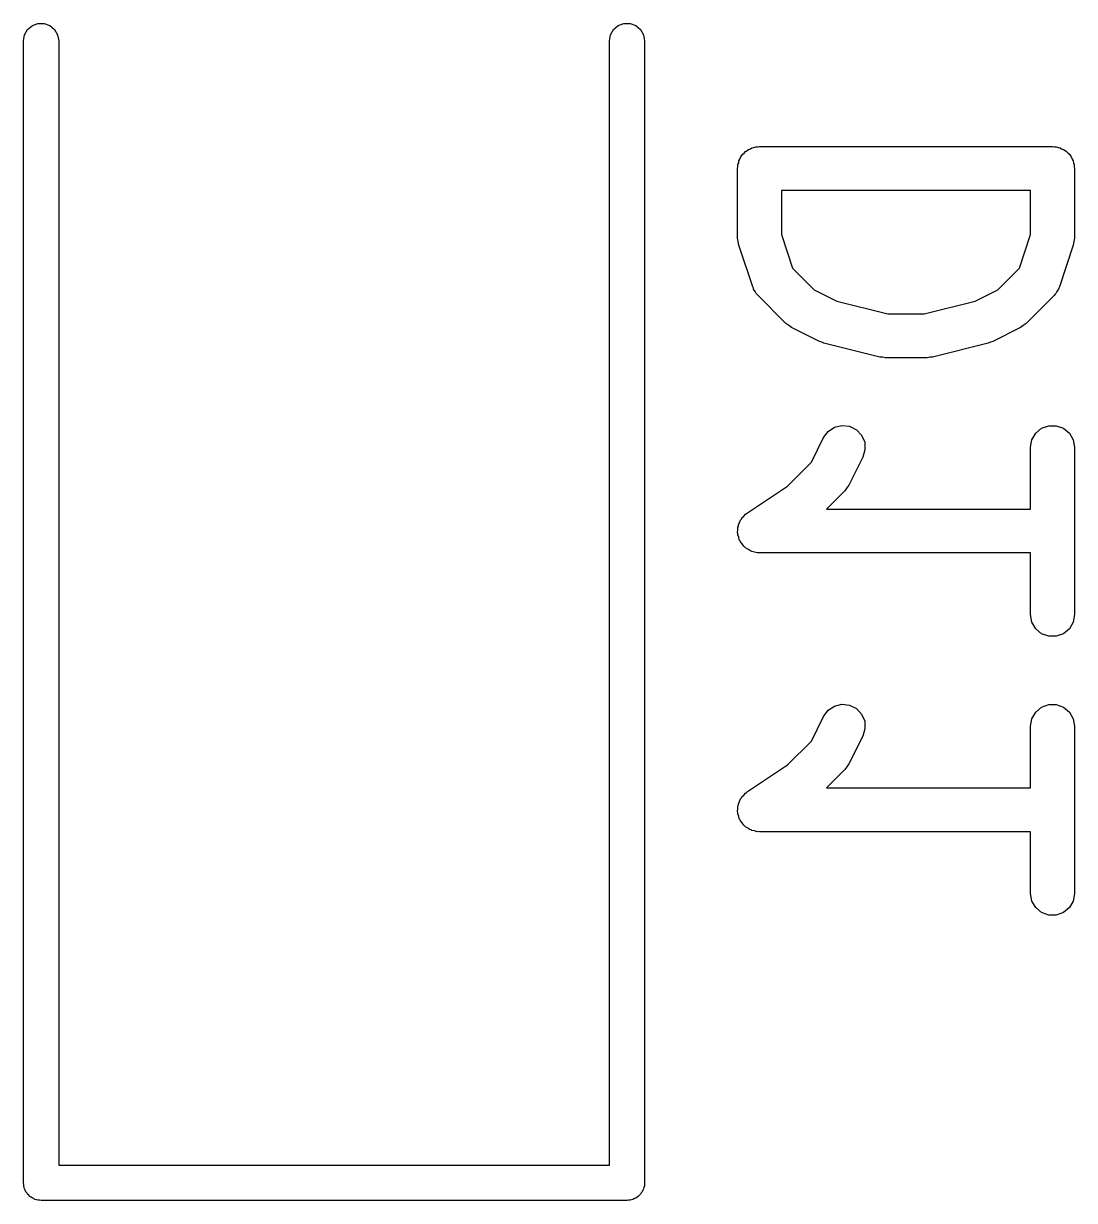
# Model space of a CAD drawing. Extents: x 48 to 353, y -143 to -50.
# Drawn here: x 253.734 to 257.321, y -59.46 to -55.441 of the extents above; entities that cross this region are included whole.
import ezdxf

# ---------------------------------------------------------------- set-up
doc = ezdxf.new("R2010")
doc.units = 0
doc.header["$MEASUREMENT"] = 0
doc.layers.add('BLACK', color=7, linetype='CONTINUOUS')

msp = doc.modelspace()

# ---------------------------------------------------------------- linework, layer by layer
at = {"layer": 'Black'}
for p, q in [((253.737, -55.4795), (253.748, -55.4614)), ((253.748, -55.4614), (253.764, -55.448)), ((253.764, -55.448), (253.783, -55.4409)), ((253.783, -55.4409), (253.804, -55.4409)), ((253.804, -55.4409), (253.824, -55.448)), ((253.824, -55.448), (253.84, -55.4614)), ((253.84, -55.4614), (253.85, -55.4795)), ((255.737, -55.4795), (255.748, -55.4614)), ((255.748, -55.4614), (255.764, -55.448)), ((255.764, -55.448), (255.783, -55.4409)), ((255.783, -55.4409), (255.804, -55.4409)), ((255.804, -55.4409), (255.824, -55.448)), ((255.824, -55.448), (255.84, -55.4614)), ((255.84, -55.4614), (255.85, -55.4795)), ((253.734, -55.5), (253.737, -55.4795)), ((253.734, -59.4), (253.734, -55.5)), ((253.85, -55.4795), (253.854, -55.5)), ((253.854, -55.5), (253.854, -59.34)), ((255.734, -55.5), (255.737, -55.4795)), ((255.734, -59.34), (255.734, -55.5)), ((255.85, -55.4795), (255.854, -55.5)), ((255.854, -55.5), (255.854, -59.4)), ((256.215, -55.8685), (256.22, -55.8652)), ((256.22, -55.8652), (256.227, -55.8641)), ((256.227, -55.8641), (256.233, -55.8619)), ((256.233, -55.8619), (256.24, -55.8619)), ((256.24, -55.8619), (256.246, -55.8607)), ((256.246, -55.8607), (257.246, -55.8607)), ((257.246, -55.8607), (257.253, -55.8619)), ((257.253, -55.8619), (257.259, -55.8619)), ((257.259, -55.8619), (257.265, -55.8641)), ((257.265, -55.8641), (257.272, -55.8652)), ((257.272, -55.8652), (257.277, -55.8685)), ((256.176, -55.9101), (256.179, -55.9044)), ((256.179, -55.9044), (256.181, -55.8982)), ((256.181, -55.8982), (256.185, -55.8932)), ((256.185, -55.8932), (256.189, -55.8875)), ((256.189, -55.8875), (256.194, -55.8833)), ((256.194, -55.8833), (256.198, -55.8783)), ((256.198, -55.8783), (256.204, -55.875)), ((256.204, -55.875), (256.209, -55.8708)), ((256.209, -55.8708), (256.215, -55.8685)), ((257.277, -55.8685), (257.284, -55.8708)), ((257.284, -55.8708), (257.289, -55.875)), ((257.289, -55.875), (257.294, -55.8783)), ((257.294, -55.8783), (257.299, -55.8833)), ((257.299, -55.8833), (257.304, -55.8875)), ((257.304, -55.8875), (257.307, -55.8932)), ((257.307, -55.8932), (257.311, -55.8982)), ((257.311, -55.8982), (257.313, -55.9044)), ((257.313, -55.9044), (257.317, -55.9101)), ((256.171, -55.9357), (256.172, -55.9293)), ((256.171, -56.1738), (256.171, -55.9357)), ((256.172, -55.9227), (256.175, -55.9165)), ((256.172, -55.9293), (256.172, -55.9227)), ((256.175, -55.9165), (256.176, -55.9101)), ((257.317, -55.9101), (257.318, -55.9165)), ((257.318, -55.9165), (257.32, -55.9227)), ((257.32, -55.9227), (257.32, -55.9293)), ((257.32, -55.9293), (257.321, -55.9357)), ((257.321, -55.9357), (257.321, -56.1738)), ((256.321, -56.0107), (256.321, -56.1616)), ((257.171, -56.0107), (256.321, -56.0107)), ((257.171, -56.1616), (257.171, -56.0107)), ((256.173, -56.1856), (256.171, -56.1738)), ((256.175, -56.1975), (256.173, -56.1856)), ((256.321, -56.1616), (256.359, -56.2762)), ((257.133, -56.2762), (257.171, -56.1616)), ((257.319, -56.1856), (257.317, -56.1975)), ((257.321, -56.1738), (257.319, -56.1856)), ((256.223, -56.3404), (256.175, -56.1975)), ((257.317, -56.1975), (257.27, -56.3404)), ((256.359, -56.2762), (256.433, -56.3503)), ((257.059, -56.3503), (257.133, -56.2762)), ((256.225, -56.3442), (256.223, -56.3404)), ((256.226, -56.3484), (256.225, -56.3442)), ((257.268, -56.3442), (257.266, -56.3484)), ((257.27, -56.3404), (257.268, -56.3442)), ((256.231, -56.3556), (256.226, -56.3484)), ((256.235, -56.3633), (256.231, -56.3556)), ((256.238, -56.3662), (256.235, -56.3633)), ((256.241, -56.3697), (256.238, -56.3662)), ((256.336, -56.4649), (256.241, -56.3697)), ((256.433, -56.3503), (256.51, -56.3888)), ((256.982, -56.3888), (257.059, -56.3503)), ((257.252, -56.3697), (257.156, -56.4649)), ((257.254, -56.3662), (257.252, -56.3697)), ((257.257, -56.3633), (257.254, -56.3662)), ((257.261, -56.3556), (257.257, -56.3633)), ((257.266, -56.3484), (257.261, -56.3556)), ((256.51, -56.3888), (256.684, -56.4321)), ((256.808, -56.4321), (256.982, -56.3888)), ((256.346, -56.4718), (256.336, -56.4649)), ((256.684, -56.4321), (256.808, -56.4321)), ((257.156, -56.4649), (257.146, -56.4718)), ((256.355, -56.479), (256.346, -56.4718)), ((256.451, -56.5266), (256.355, -56.479)), ((257.137, -56.479), (257.042, -56.5266)), ((257.146, -56.4718), (257.137, -56.479)), ((256.459, -56.5289), (256.451, -56.5266)), ((256.466, -56.5323), (256.459, -56.5289)), ((256.657, -56.5799), (256.466, -56.5323)), ((257.026, -56.5323), (256.836, -56.5799)), ((257.034, -56.5289), (257.026, -56.5323)), ((257.042, -56.5266), (257.034, -56.5289)), ((256.666, -56.5805), (256.657, -56.5799)), ((256.675, -56.5821), (256.666, -56.5805)), ((256.818, -56.5821), (256.675, -56.5821)), ((256.827, -56.5805), (256.818, -56.5821)), ((256.836, -56.5799), (256.827, -56.5805)), ((256.48, -56.8336), (256.502, -56.8193)), ((256.502, -56.8193), (256.527, -56.8132)), ((256.527, -56.8132), (256.553, -56.8162)), ((256.553, -56.8162), (256.577, -56.8279)), ((256.577, -56.8279), (256.594, -56.8468)), ((257.189, -56.8399), (257.209, -56.8231)), ((257.209, -56.8231), (257.233, -56.8142)), ((257.233, -56.8142), (257.259, -56.8142)), ((257.259, -56.8142), (257.284, -56.8231)), ((257.284, -56.8231), (257.304, -56.8399)), ((256.423, -56.9389), (256.465, -56.8546)), ((256.465, -56.8546), (256.48, -56.8336)), ((256.594, -56.8468), (256.605, -56.8707)), ((257.171, -56.8881), (257.176, -56.8624)), ((257.176, -56.8624), (257.189, -56.8399)), ((257.304, -56.8399), (257.317, -56.8624)), ((257.317, -56.8624), (257.321, -56.8881)), ((256.606, -56.8967), (256.599, -56.9216)), ((256.605, -56.8707), (256.606, -56.8967)), ((257.171, -57.0988), (257.171, -56.8881)), ((257.321, -56.8881), (257.321, -57.4595)), ((256.341, -57.0203), (256.423, -56.9389)), ((256.599, -56.9216), (256.551, -57.0169)), ((256.205, -57.1114), (256.341, -57.0203)), ((256.544, -57.0265), (256.537, -57.0364)), ((256.551, -57.0169), (256.544, -57.0265)), ((256.537, -57.0364), (256.475, -57.0988)), ((256.202, -57.1143), (256.205, -57.1114)), ((256.475, -57.0988), (257.171, -57.0988)), ((256.174, -57.1527), (256.178, -57.1447)), ((256.178, -57.1447), (256.181, -57.1363)), ((256.181, -57.1363), (256.184, -57.1331)), ((256.184, -57.1331), (256.186, -57.1294)), ((256.186, -57.1294), (256.192, -57.1232)), ((256.192, -57.1232), (256.198, -57.1164)), ((256.198, -57.1164), (256.202, -57.1143)), ((256.171, -57.1786), (256.172, -57.1697)), ((256.172, -57.1827), (256.171, -57.1786)), ((256.172, -57.1608), (256.174, -57.1569)), ((256.172, -57.1697), (256.172, -57.1608)), ((256.172, -57.1868), (256.172, -57.1827)), ((256.175, -57.1952), (256.172, -57.1868)), ((256.174, -57.1569), (256.174, -57.1527)), ((256.177, -57.2039), (256.175, -57.1952)), ((256.18, -57.2074), (256.177, -57.2039)), ((256.181, -57.2113), (256.18, -57.2074)), ((256.187, -57.2182), (256.181, -57.2113)), ((256.192, -57.2256), (256.187, -57.2182)), ((256.195, -57.2281), (256.192, -57.2256)), ((256.198, -57.2313), (256.195, -57.2281)), ((256.206, -57.2357), (256.198, -57.2313)), ((256.213, -57.241), (256.206, -57.2357)), ((256.217, -57.2422), (256.213, -57.241)), ((256.22, -57.2443), (256.217, -57.2422)), ((256.229, -57.2458), (256.22, -57.2443)), ((256.238, -57.2484), (256.229, -57.2458)), ((256.242, -57.2481), (256.238, -57.2484)), ((256.246, -57.2488), (256.242, -57.2481)), ((257.171, -57.2488), (256.246, -57.2488)), ((257.171, -57.4595), (257.171, -57.2488)), ((257.176, -57.4852), (257.171, -57.4595)), ((257.321, -57.4595), (257.317, -57.4852)), ((257.189, -57.5077), (257.176, -57.4852)), ((257.209, -57.5245), (257.189, -57.5077)), ((257.304, -57.5077), (257.284, -57.5245)), ((257.317, -57.4852), (257.304, -57.5077)), ((257.233, -57.5334), (257.209, -57.5245)), ((257.259, -57.5334), (257.233, -57.5334)), ((257.284, -57.5245), (257.259, -57.5334)), ((256.465, -57.8069), (256.48, -57.786)), ((256.48, -57.786), (256.502, -57.7717)), ((256.502, -57.7717), (256.527, -57.7656)), ((256.527, -57.7656), (256.553, -57.7686)), ((256.553, -57.7686), (256.577, -57.7802)), ((256.577, -57.7802), (256.594, -57.7992)), ((257.176, -57.8148), (257.189, -57.7923)), ((257.189, -57.7923), (257.209, -57.7755)), ((257.209, -57.7755), (257.233, -57.7666)), ((257.233, -57.7666), (257.259, -57.7666)), ((257.259, -57.7666), (257.284, -57.7755)), ((257.284, -57.7755), (257.304, -57.7923)), ((257.304, -57.7923), (257.317, -57.8148)), ((256.423, -57.8913), (256.465, -57.8069)), ((256.594, -57.7992), (256.605, -57.8231)), ((256.605, -57.8231), (256.606, -57.8491)), ((257.171, -57.8405), (257.176, -57.8148)), ((257.317, -57.8148), (257.321, -57.8405)), ((256.599, -57.874), (256.551, -57.9693)), ((256.606, -57.8491), (256.599, -57.874)), ((257.171, -58.0512), (257.171, -57.8405)), ((257.321, -57.8405), (257.321, -58.4119)), ((256.341, -57.9727), (256.423, -57.8913)), ((256.205, -58.0638), (256.341, -57.9727)), ((256.537, -57.9887), (256.475, -58.0512)), ((256.544, -57.9789), (256.537, -57.9887)), ((256.551, -57.9693), (256.544, -57.9789)), ((256.186, -58.0818), (256.192, -58.0756)), ((256.192, -58.0756), (256.198, -58.0687)), ((256.198, -58.0687), (256.202, -58.0667)), ((256.202, -58.0667), (256.205, -58.0638)), ((256.475, -58.0512), (257.171, -58.0512)), ((256.172, -58.1132), (256.174, -58.1093)), ((256.172, -58.1221), (256.172, -58.1132)), ((256.174, -58.1051), (256.178, -58.0971)), ((256.174, -58.1093), (256.174, -58.1051)), ((256.178, -58.0971), (256.181, -58.0887)), ((256.181, -58.0887), (256.184, -58.0855)), ((256.184, -58.0855), (256.186, -58.0818)), ((256.171, -58.131), (256.172, -58.1221)), ((256.172, -58.1351), (256.171, -58.131)), ((256.172, -58.1392), (256.172, -58.1351)), ((256.175, -58.1476), (256.172, -58.1392)), ((256.177, -58.1563), (256.175, -58.1476)), ((256.18, -58.1598), (256.177, -58.1563)), ((256.181, -58.1637), (256.18, -58.1598)), ((256.187, -58.1705), (256.181, -58.1637)), ((256.192, -58.178), (256.187, -58.1705)), ((256.195, -58.1805), (256.192, -58.178)), ((256.198, -58.1836), (256.195, -58.1805)), ((256.206, -58.1881), (256.198, -58.1836)), ((256.213, -58.1934), (256.206, -58.1881)), ((256.217, -58.1946), (256.213, -58.1934)), ((256.22, -58.1967), (256.217, -58.1946)), ((256.229, -58.1982), (256.22, -58.1967)), ((256.238, -58.2007), (256.229, -58.1982)), ((256.242, -58.2005), (256.238, -58.2007)), ((256.246, -58.2012), (256.242, -58.2005)), ((257.171, -58.2012), (256.246, -58.2012)), ((257.171, -58.4119), (257.171, -58.2012)), ((257.176, -58.4376), (257.171, -58.4119)), ((257.189, -58.4601), (257.176, -58.4376)), ((257.317, -58.4376), (257.304, -58.4601)), ((257.321, -58.4119), (257.317, -58.4376)), ((257.209, -58.4769), (257.189, -58.4601)), ((257.233, -58.4858), (257.209, -58.4769)), ((257.284, -58.4769), (257.259, -58.4858)), ((257.304, -58.4601), (257.284, -58.4769)), ((257.259, -58.4858), (257.233, -58.4858)), ((253.854, -59.34), (255.734, -59.34)), ((253.735, -59.4052), (253.734, -59.4)), ((255.854, -59.4), (255.853, -59.4052)), ((253.735, -59.4104), (253.735, -59.4052)), ((253.736, -59.4153), (253.735, -59.4104)), ((253.737, -59.4205), (253.736, -59.4153)), ((253.74, -59.4251), (253.737, -59.4205)), ((253.742, -59.43), (253.74, -59.4251)), ((253.745, -59.434), (253.742, -59.43)), ((253.748, -59.4386), (253.745, -59.434)), ((253.752, -59.4419), (253.748, -59.4386)), ((253.755, -59.446), (253.752, -59.4419)), ((255.836, -59.4419), (255.832, -59.446)), ((255.84, -59.4386), (255.836, -59.4419)), ((255.842, -59.434), (255.84, -59.4386)), ((255.846, -59.43), (255.842, -59.434)), ((255.848, -59.4251), (255.846, -59.43)), ((255.85, -59.4205), (255.848, -59.4251)), ((255.851, -59.4153), (255.85, -59.4205)), ((255.853, -59.4104), (255.851, -59.4153)), ((255.853, -59.4052), (255.853, -59.4104)), ((253.76, -59.4486), (253.755, -59.446)), ((253.764, -59.452), (253.76, -59.4486)), ((253.769, -59.4538), (253.764, -59.452)), ((253.773, -59.4564), (253.769, -59.4538)), ((253.778, -59.4573), (253.773, -59.4564)), ((253.783, -59.4591), (253.778, -59.4573)), ((253.789, -59.4591), (253.783, -59.4591)), ((253.794, -59.46), (253.789, -59.4591)), ((255.794, -59.46), (253.794, -59.46)), ((255.799, -59.4591), (255.794, -59.46)), ((255.804, -59.4591), (255.799, -59.4591)), ((255.809, -59.4573), (255.804, -59.4591)), ((255.814, -59.4564), (255.809, -59.4573)), ((255.819, -59.4538), (255.814, -59.4564)), ((255.824, -59.452), (255.819, -59.4538)), ((255.828, -59.4486), (255.824, -59.452)), ((255.832, -59.446), (255.828, -59.4486))]:
    msp.add_line(p, q, dxfattribs=at)

doc.saveas('drawing.dxf')
